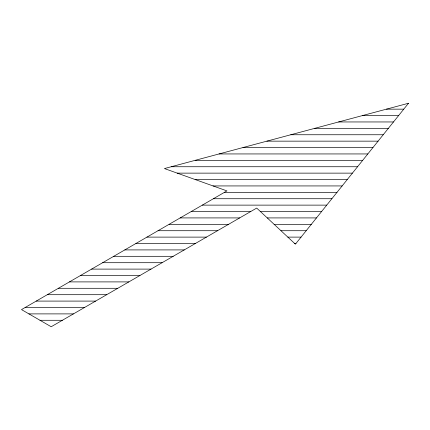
<?xml version="1.0" encoding="UTF-8"?>
<svg xmlns="http://www.w3.org/2000/svg" width="430" height="430" viewBox="0 0 430 430"><rect width="100%" height="100%" fill="white"/><g stroke="black" fill="none" stroke-linecap="round" stroke-linejoin="round"><path stroke-width="0.64" d="M386.457 109.156L403.765 109.156M362.549 115.557L398.631 115.557M338.636 121.953L393.498 121.953M314.722 128.35L388.36 128.35M290.809 134.751L383.227 134.751M266.896 141.148L378.088 141.148M242.982 147.544L372.955 147.544M219.069 153.94L367.822 153.94M195.161 160.342L362.683 160.342M171.248 166.738L357.55 166.738M177.246 173.134L352.412 173.134M195.145 179.536L347.279 179.536M213.043 185.932L342.146 185.932M224.465 192.328L337.007 192.328M213.393 198.725L331.874 198.725M202.32 205.126L326.736 205.126M191.248 211.522L250.749 211.522M260.397 211.522L321.602 211.522M180.175 217.919L239.666 217.919M267.256 217.919L316.469 217.919M169.103 224.32L228.583 224.32M274.114 224.32L311.331 224.32M158.03 230.716L217.505 230.716M280.973 230.716L306.198 230.716M146.958 237.113L206.422 237.113M287.837 237.113L301.059 237.113M135.885 243.509L195.338 243.509M294.695 243.509L295.926 243.509M124.813 249.911L184.26 249.911M113.735 256.307L173.177 256.307M102.662 262.703L162.094 262.703M91.59 269.105L151.016 269.105M80.517 275.501L139.933 275.501M69.445 281.897L128.85 281.897M58.372 288.293L117.772 288.293M47.3 294.695L106.688 294.695M36.227 301.091L95.605 301.091M25.155 307.488L84.527 307.488M28.923 313.889L73.444 313.889M40.006 320.285L62.361 320.285M408.5 103.259L295.399 244.17L256.705 208.082L51.186 326.741L21.5 309.6L226.943 190.899L164.437 168.56L408.5 103.259"/></g></svg>
